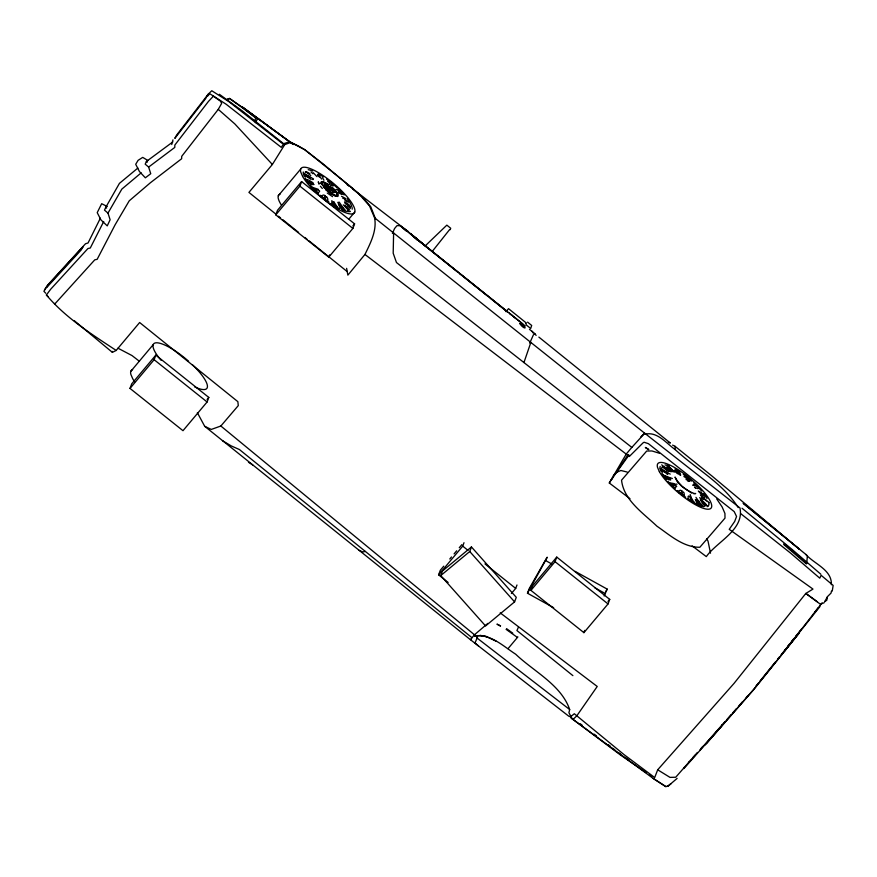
<?xml version="1.0" encoding="UTF-8"?>
<svg xmlns="http://www.w3.org/2000/svg" width="877" height="877" viewBox="0 0 877 877"><rect width="100%" height="100%" fill="white"/><g stroke="black" fill="none" stroke-linecap="round" stroke-linejoin="round"><path stroke-width="1.32" d="M683.95 767.496L683.885 768.559L721.552 726.079L721.661 725.038M819.896 605.645L819.831 606.72L784.52 651.096L784.641 650.065M171.717 144.519L172.966 139.86M276.387 214.525L248.925 192.403L272.374 164.481L284.751 144.584L290.769 142.425L304.878 149.726L352.411 188.084L360.622 195.812L369.513 205.942L374.578 217.814L644.705 433.238L739.98 507.969C744.398 529.993 716.849 541.613 706.314 556.61L692.139 545.856M827.318 596.842L826.847 600.164L824.588 601.797L827.724 596.371L831.056 593.071L831.462 591.032M738.226 507.619C723.054 483.271 695.91 468.91 675.213 449.605L675.016 446.272L672.604 445.121M832.251 591.076L833.15 585.419L821.113 575.29L819.776 578.173L790.462 553.025L740.616 513.582M806.741 562.804L807.399 555.897L805.875 554.439L743.159 503.277L799.55 549.342L712.124 476.156L675.016 446.272M329.346 184.389L329.653 182.898L327.603 181.309M686.099 479.62L686.406 478.14L683.896 476.496M687.283 479.653L687.743 477.373M335.716 189.816L336.911 189.311L339.311 191.504M449.583 229.621L432.251 251.436M450.208 229.675L450.701 228.25L446.842 225.137L425.301 245.801L507.553 311.784M130.004 388.412L131.703 383.852L155.821 355.141L208.803 397.424L207.093 401.984L182.986 430.695L130.004 388.412L154.122 359.702L155.821 355.141M275.784 214.854L277.494 210.294L301.611 181.583L354.582 223.865L352.883 228.426L328.765 257.136L275.784 214.854L299.901 186.143L301.611 181.583M325.214 185.255C324.972 183.26 326.573 186.384 325.389 184.619M325.63 184.751L325.531 183.896L328.711 186.593C331.572 187.327 329.05 186.823 329.456 188.029L329.949 188.138M329.281 186.68L324.161 183.589L325.729 187.448M330.695 187.821L333.15 189.903L330.366 187.557M333.085 191.548C333.063 189.98 334.323 192.425 331.725 190.002L329.555 186.987M328.765 257.136L329.62 254.856M448.136 582.449L438.61 574.841L440.309 570.28L443.751 566.18M440.736 575.586L442.436 571.037L471.442 546.952L516.29 597.325L514.58 601.874L485.573 625.959L440.736 575.586L469.743 551.512L471.442 546.952M438.61 574.841L462.716 546.13L463.999 542.71M511.39 593.543L515.698 588.412L516.981 584.992M553.661 607.706L527.472 593.225L529.182 588.664L547.018 557.344M530.925 590.374L532.635 585.814L556.752 557.103L609.723 599.386L608.024 603.946L583.907 632.657L530.925 590.374L555.042 561.664L556.752 557.103M527.472 593.225L547.248 557.333M583.907 632.657L584.762 630.377M604.154 595.987L607.18 589.103L575.049 571.333M644.705 433.238L631.824 447.413L523.942 362.552L530.87 342.37L529.763 343.028L533.359 334.948L534.806 333.6L529.5 329.357M219.338 94.277L242.184 110.831L283.622 143.685L289.695 141.756L298.673 146.119L304.615 149.671L322.681 163.539L362.256 196.755L370.796 206.829L375.542 218.943L374.578 217.814C377.077 230.585 370.401 243.236 364.953 254.462L629.324 456.489L643.082 442.83L644.102 442.238L648.399 443.663L734.192 511.609L736.559 516.498L734.685 521.453L729.226 529.335L812.979 589.081L805.82 593.444L734.005 683.435L657.695 769.798L654.691 777.537L623.975 754.571L574.314 713.746L570.708 716.673L568.8 716.224L470.445 639.706L204.703 426.31L197.358 412.694M311.094 179.368L304.659 175.356L305.152 176.715M496.119 641.219L486.472 636.603L480.464 635.463L474.545 636.099C490.375 633.369 503.343 646.305 515.687 654.22C533.742 671.497 561.192 684.784 569.688 709.548L568.921 712.76L572.33 718.965L653.233 778.458L665.884 786.647L669.063 785.353M137.853 168.066L119.436 183.359L105.7 207.443L104.506 210.14L107.981 213.1L110.118 219.743L107.246 225.882L100.943 219.886L97.215 212.64L101.677 203.694L107.323 206.534M392.403 233.446L394.584 228.524L396.974 225.663L400.011 225.63L407.695 231.188L417.145 240.068M525.761 323.021L526.364 325.016L530.695 328.502L531.681 325.455L527.581 322.144M518.439 627.165L516.937 630.552L572.878 675.63M338.665 204.659L339.125 204.275L342.874 209.822L341.449 209.362M255.613 122.681L257.18 119.283L255.426 117.354L229.555 98.388L227.143 99.474M630.004 498.706L609.296 482.997L612.321 477.932M254.494 121.739L255.7 117.978L242.458 107.389L229.456 98.487L226.562 99.66M172.835 141.921L146.393 161.467L145.198 164.152L148.63 167.079L150.745 173.712L145.352 177.812L139.443 171.53L135.705 164.284L138.095 160.338L142.71 157.378L148.038 160.579M325.049 199.123L326.266 196.569C327.549 197.084 328.656 201.019 327.055 200.767M534.806 333.6L536.11 335.409M100.362 218.209L88.029 243.006L85.529 243.74L47.566 285.189M103.716 221.508L90.287 248.016L87.919 248.542L50.691 289.224L46.393 294.979C65.665 317.891 91.438 334.082 116.181 350.438L139.64 322.517L237.853 401.655L238.292 405.602L220.851 426.014L211.291 429.434L204.703 426.31M471.135 639.289L470.456 639.684L474.402 634.816L487.82 623.404M54.506 303.409L54.747 304.034L94.771 259.844L97.15 259.329L115.183 224.676L129.226 200.833L150.405 182.745L181.649 158.737L181.703 156.347L218.263 109.362L221.673 103.376L220.5 101.217L213.374 96.185L208.441 101.436L174.852 145.045L174.775 147.424L148.63 167.079M605.854 591.427L607.18 589.103M107.981 213.1L121.837 189.103L141.175 172.868M609.296 482.997L626.255 454.034L631.824 447.413M613.308 475.783L616.476 472.341L620.905 470.5L627.198 472.045M486.483 636.57L480.464 635.463M611.324 480.07L628.129 454.538M44.497 289.903L47.237 285.792L43.916 291.296L45.747 293.236M616.301 472.648L628.995 455.108M669.392 482.81L673.372 483.446L674.928 484.51M798.837 632.723L800.493 630.585M802.159 628.458L812.113 615.654M814.601 612.453L822.078 602.85M799.068 632.098L801.567 628.919M812.398 615.161L818.23 607.761M798.728 633.49L753.222 690.221L705.163 744.88M788.028 645.834L789.728 643.718M791.427 641.613L793.97 638.434M795.669 636.329L798.223 633.15M755.864 686.252L758.397 683.095M760.074 681.001L775.246 662.113M777.767 658.956L779.456 656.862M781.144 654.757L796.305 635.869M799.002 633.326L753.76 689.289L706.369 743.597M663.209 474.906L669.885 478.382L664.273 476.441M364.953 254.451L347.862 275.148L346.623 268.329M130.816 371.3L153.223 344.628M278.316 195.703L300.723 169.031M348.695 219.316L354.725 212.135M207.082 399.473L208.803 397.424M352.861 225.915L354.582 223.865M506.007 311.664L508.517 308.671L526.156 322.879M449.78 559L451.502 556.95M454.089 553.869L456.676 550.8M459.263 547.719L461.839 544.65M508.057 648.618L517.879 636.921M608.002 601.436L609.723 599.386M724.851 721.815L699.824 750.131M726.638 719.798L731.089 714.722M732.865 712.705L736.428 708.649M739.092 705.612L742.655 701.556M746.217 697.5L747.993 695.472M688.456 762.464L691.153 759.449M692.951 757.443L697.445 752.422M701.041 748.399L702.839 746.393M688.916 762.168L675.728 777.241L669.995 777.384L657.695 769.798M691.646 759.153L695.275 755.141M640.89 436.779L644.233 433.567M677.121 778.403L668.099 786.099L670.839 783.819L670.127 784.411M330.443 188.412L333.26 190.846M252.729 464.963L248.476 462.256M116.181 350.438L112.388 352.368L74.293 320.686M343.291 204.867L348.629 210.458L347.588 210.59M704.669 506.029L705.382 505.7L700.164 500.043M662.826 466.805L664.317 466.959L668.976 471.377M705.777 505.536C707.695 504.1 701.819 501.611 701.227 500.054M306.172 171.53L309.943 173.734M824.117 602.784L820.39 604.231L805.82 593.444L817.452 601.83M365.281 551.436L362.815 551.962L359.033 550.296M317.869 192.666C322.243 191.241 317.759 189.059 315.402 190.561L317.496 192.556M694.902 493.619L695.691 493.532L693.564 493.641M645.264 434.137C657.564 431.407 666.257 443.356 675.213 449.605M688.544 481.385L689.936 481.199L687.546 479.05L687.239 480.53L688.006 481.133M671.354 484.553L677.099 484.115M572.33 718.965L573.591 718.91L576.825 715.807L597.226 686.472L500.208 612.87M332.887 189.761L332.175 189.048L335.244 192.425L333.578 191.789C332.054 195.428 327.855 187.93 325.586 187.437M317.441 174.918L319.546 175.937L321.585 179.094M304.319 173.778L310.513 177.702M313.144 184.663L310.009 184.159M668.066 479.653L670.806 479.807L664.876 477.318L666.761 479.401M326.354 185.211L328.393 186.527A9.559 2.543 40 0 1 331.265 188.873L333.501 191.043L326.145 185.168L328.437 186.549A9.34 2.478 40 0 1 331.232 188.774L333.337 190.824M341.581 196.305L345.527 198.443M338.39 191.953L340.276 192.491L341.975 194.255M693.641 485.398L697.993 486.625M405.207 230.476L407.695 231.188L352.631 188.862M659.471 453.266L651.973 450.964L646.7 451.03L621.552 480.179C623.668 500.208 643.389 513.231 656.939 526.189C669.831 535.069 683.315 547.467 699.857 547.27L724.994 518.121L724.939 513.483L722.133 506.95L716.75 498.98M694.299 493.543C686.307 490.66 678.897 484.663 675.027 477.044L677.154 481.473L681.418 486.033M668.57 467.463L670.839 468.526L673.24 471.925M672.155 471.574L667.737 467.2L666.465 467.112M700.449 505.327L701.907 505.81L698.947 501.808M308.638 181.594C321.826 187.722 302.225 175.301 307.52 181.21M663.757 475.542L672.374 478.513M312.355 179.357L313.023 179.588M667.189 474.479C670.773 475.093 657.827 467.869 662.332 472.264M704.702 497.643L703.935 496.097L700.164 493.674M313.242 172.692L317.003 176.683M337.612 196.327C337.733 196.086 338.665 195.834 337.952 194.749C338.555 193.674 335.365 190.484 336.154 191.548L332.46 187.744L333.896 189.18M333.326 191.548L334.597 192.03L324.742 184.159L325.707 185.464L325.466 187.152M336.889 196.119L336.143 195.79L337.623 196.503L334.005 194.979L335.496 196.075L334.828 195.79L331.923 193.751L333.578 195.165L329.182 192.03L331.111 194.025L325.904 189.87L328.108 191.175L323.92 187.459L323.525 186.987L325.63 188.73L320.96 183.205L322.177 184.641C318.855 181.254 322.714 180.947 324.611 182.328L328.798 184.817L327.516 184.093M698.541 491.591L701.534 493.038L703.332 495.22M500.581 625.838L496.952 624.128L500.383 626.079M117.946 348.18L131.999 355.558L139.443 361.313M691.657 493.049L682.284 486.79M538.862 337.097L670.346 443.06L668.307 442.063M680.092 475.389C681.988 475.783 678.491 471.344 677.384 471.837M338.873 192.907L341.8 194.475M327.187 183.83L322.199 182.021C323.646 182.646 321.245 182.394 322.21 183.205C321.98 184.784 322.955 184.817 324.216 187.13L323.635 186.034L325.959 188.928L324.315 184.663L334.181 192.534L332.909 192.041C331.67 196.415 321.048 182.46 327.351 190.276C323.185 186.516 333.94 195.242 330.103 192.48L335.321 195.374L336.823 195.593L337.086 194.869L337.36 195.549L336.889 193.368L337.645 194.354L337.382 193.74L333.479 188.95M545.965 560.754L551.918 564.043M594.759 587.743L605.47 593.663M303.563 173.262L313.484 178.908M306.698 176.014L309.932 177.845M660.304 468.504L670.236 474.139M666.684 473.087L661.291 470.017L661.072 469.009L667.572 473.251M648.772 449.408L645.34 447.456L648.574 449.649M332.109 204.308L334.049 205.448L331.868 200.647L331.78 203.946M331.254 185.902L333.183 185.957L330.793 183.808L330.837 185.584M222.451 440.671L231.331 445.954L239.41 449.528L471.979 637.711M402.499 228.075L407.695 231.188M678.338 474.325L676.299 471.179L674.391 470.412M332.58 196.667L327.274 193.039M345.045 201.885L344.497 201.929M425.301 245.801L412.694 235.453L426.354 246.689M695.625 488.138L694.902 487.601M698.355 490.999L705.579 495.648M653.233 778.458L665.884 786.647M331.912 192.414C333.315 192.984 335.474 190.495 332.964 189.881M105.7 207.443L106.632 208.079M146.393 161.467L147.358 162.124M646.086 772.626L620.324 754.9L570.456 717.496M649.44 774.939L651.677 776.485M624.95 757.333L629.302 760.381M506.095 629.335L517.43 637.447M330.026 191.098L325.882 187.722M242.71 107.454L293.346 144.53M243.466 107.86L291.602 143.126M506.632 628.699L512.771 633.183M242.37 106.928L293.225 144.365M345.987 202.565L349.189 204.955L350.055 206.687L347.281 204.308M701.797 497.116L706.588 500.92M310.787 175.564L305.678 171.749L305.13 172.32M661.675 464.854L671.091 471.87M664.876 468.329L666.915 469.853M668.559 471.563L662.431 466.992L661.707 467.309L662.223 467.88M580.07 723.635L582.229 725.257M594.168 734.17L596.338 735.792M608.265 744.716L610.436 746.338M612.738 748.311L614.711 749.802M618.647 752.784L620.609 754.275M694.343 485.003L693.477 484.51L692.622 485.288M347.193 184.707L349.364 186.362M344.694 199.934L346.634 201.425M476.715 637.765L569.688 709.548M523.942 362.552L396.47 262.541L393.192 253.234L393.609 232.887M220.851 426.014L477.483 637.272L474.961 642.973L478.502 645.943M283.622 143.685L284.751 144.584M329.182 187.448L326.003 184.696L326.419 185.124M299.901 186.143L352.883 228.426M555.042 561.664L608.024 603.946M462.716 546.13L468.022 550.361M484.97 563.889L515.698 588.412M154.122 359.702L207.093 401.984M400.011 225.63L525.246 325.948M509.669 313.484L511.784 315.183M513.911 316.882L516.027 318.581M421.442 243.05L410.261 233.446L424.117 245.045M423.569 244.749L457.465 271.925M459.581 273.624L488.182 296.558M490.298 298.257L507.246 311.839M509.296 313.111L522.67 323.898M278.491 216.224L280.607 217.935M282.723 219.634L298.564 232.394M304.9 237.503L307.005 239.202M309.121 240.912L347.139 271.541M697.796 504.286L699.627 505.064L695.373 499.419L697.445 503.891M742.041 508.243L792.084 549.44L820.795 574.194M666.827 467.441L668.866 469.129M322.561 177.768L323.931 180.278M805.875 554.439C814.207 564.064 832.109 569.655 831.374 584.751M700.504 495.362L709.044 502.664M703.211 499.331L701.359 497.752L701.786 498.596M218.263 109.362L234.828 123.92L272.374 164.481M46.393 294.979L48.224 296.667M344.88 205.163L349.704 210.009M667.594 465.325L674.764 472.166M310.984 171.969L312.859 173.745M669.469 483.063L671.19 484.806M347.796 206.106L350.351 208.309L350.164 207.268L344.76 202.993M697.971 488.675L694.496 487.228M698.092 500.778L696.7 499.78L699.703 504.22M688.862 499.539C686.285 494.606 690.747 494.661 690.802 500.69M675.301 471.398L677.143 473.383M317.638 175.17L319.469 177.154M699.66 497.632L707.662 506.314M344.672 205.591L346.415 207.476M469.743 551.512L514.58 601.874M320.401 186.231L322.319 188.478M342.951 198.476C341.613 196.908 348.005 200.844 348.235 202.401M701.962 503.014L703.573 505.075M676.891 469.787L680.541 474.939M309.186 183.622L308.123 182.076L314.054 184.565M695.965 497.347L701.732 505.854M339.213 202.116L344.979 210.623M706.599 538.862L708.002 541.054L710.523 553.179M532.109 331.243L533.095 332.975M338.917 205.174L340.429 208.266M319.02 183.523L318.274 181.802L319.031 184.214M690.188 494.562L692.424 501.381M338.281 202.719L338.105 202.192L338.555 204.341M112.322 351.414L112.388 352.368M703.979 506.709A31.21 8.288 40 0 1 687.798 498.761M685.682 497.27A31.21 8.288 40 0 1 677.23 490.528M675.224 488.719A31.21 8.288 40 0 1 668.033 481.418M666.509 479.631A31.21 8.288 40 0 1 661.905 473.131M660.863 471.048A31.21 8.288 40 0 1 660.184 466.432M664.974 464.931A31.21 8.288 40 0 1 669.469 466.312M674.983 469.02A31.21 8.288 40 0 1 680.103 472.166M683.271 474.369A31.21 8.288 40 0 1 691.723 481.111M693.729 482.909A31.21 8.288 40 0 1 701.699 491.109M703.825 493.729A31.21 8.288 40 0 1 707.048 498.509M708.737 502.422A31.21 8.288 40 0 1 708.945 504.418M708.769 505.207A31.21 8.288 40 0 1 707.147 506.665M350.394 211.434A31.21 8.288 40 0 1 348.443 211.62M347.226 211.467A31.21 8.288 40 0 1 342.732 210.085M339.52 208.605A31.21 8.288 40 0 1 331.046 203.519M328.93 202.028A31.21 8.288 40 0 1 320.478 195.286M318.472 193.488A31.21 8.288 40 0 1 310.502 185.288M308.375 182.668A31.21 8.288 40 0 1 305.152 177.888M304.111 175.806A31.21 8.288 40 0 1 303.256 171.98M308.222 169.689A31.21 8.288 40 0 1 312.716 171.07M318.23 173.778A31.21 8.288 40 0 1 323.35 176.935M326.518 179.127A31.21 8.288 40 0 1 336.976 187.678M337.952 188.577A31.21 8.288 40 0 1 344.168 194.979M347.073 198.487A31.21 8.288 40 0 1 351.71 206.303M351.984 207.18A31.21 8.288 40 0 1 352.192 209.175M281.473 205.174A34.696 9.219 40 0 1 280.125 194.069M192.359 364.689A34.696 9.219 40 0 1 207.41 385.858A34.696 9.219 40 0 1 194.573 386.834M161.083 360.304A34.696 9.219 40 0 1 156.972 342.786A34.696 9.219 40 0 1 188.599 361.236M134.696 381.846A34.696 9.219 40 0 1 132.734 378.754L130.859 374.402A34.696 9.219 40 0 1 132.624 369.677M329.686 186.856L330.377 187.415L329.686 186.856M345.187 210.392L343.696 210.096L339.947 204.549L345.187 210.392M337.316 207.049L335.146 206.106L333.688 201.666L337.316 207.049M694.069 502.28L691.898 501.337L690.44 496.897L694.069 502.28M684.433 495.867L681.802 494.365L683.019 491.8L684.027 492.841L684.433 495.867M208.189 94.179L207.421 96.196L209.833 93.762L226.058 104.177L281.265 147.347L283.381 144.256L228.996 101.732L211.785 90.748L208.189 94.179M784.159 543.85L783.841 544.606L806.401 563.922L806.774 563.111L784.159 543.85M47.884 285.189L47.018 287.174L81.188 249.956L82.997 246.777L47.884 285.189M207.421 95.253L205.7 98.509L174.83 138.38L176.573 135.146L207.421 95.253M676.595 486.483L674.621 487.908L672.155 485.803L675.893 485.507L676.595 486.483M325.126 195.659L323.909 198.213C319.228 197.314 323.076 193.488 325.126 195.659M681.878 490.89L680.662 493.455C675.981 492.545 679.828 488.73 681.878 490.89M312.749 187.437L314.437 189.564L318.176 189.279L312.749 187.437M325.685 184.093L326.474 184.784L325.74 184.093M326.551 185.398L327.351 186.077L326.606 185.398M326.978 184.894L327.768 185.584L326.978 184.894M328.338 185.847L329.138 186.527L328.393 185.847M327.921 186.352L328.711 187.031L327.965 186.352M330.892 187.886L331.692 188.566L330.947 187.886M331.758 189.553L332.547 190.232L331.802 189.553M519.908 323.591C523.306 329.445 529.719 329.39 519.908 323.591M336.691 192.545L336.691 192.545M659.383 471.716L657.509 467.364A34.696 9.219 40 0 1 692.523 480.574A34.696 9.219 40 0 1 704.637 508.704A34.696 9.219 40 0 1 659.383 471.716M302.631 176.474L300.756 172.122A34.696 9.219 40 0 1 335.77 185.343A34.696 9.219 40 0 1 347.884 213.462A34.696 9.219 40 0 1 302.631 176.474"/></g></svg>
